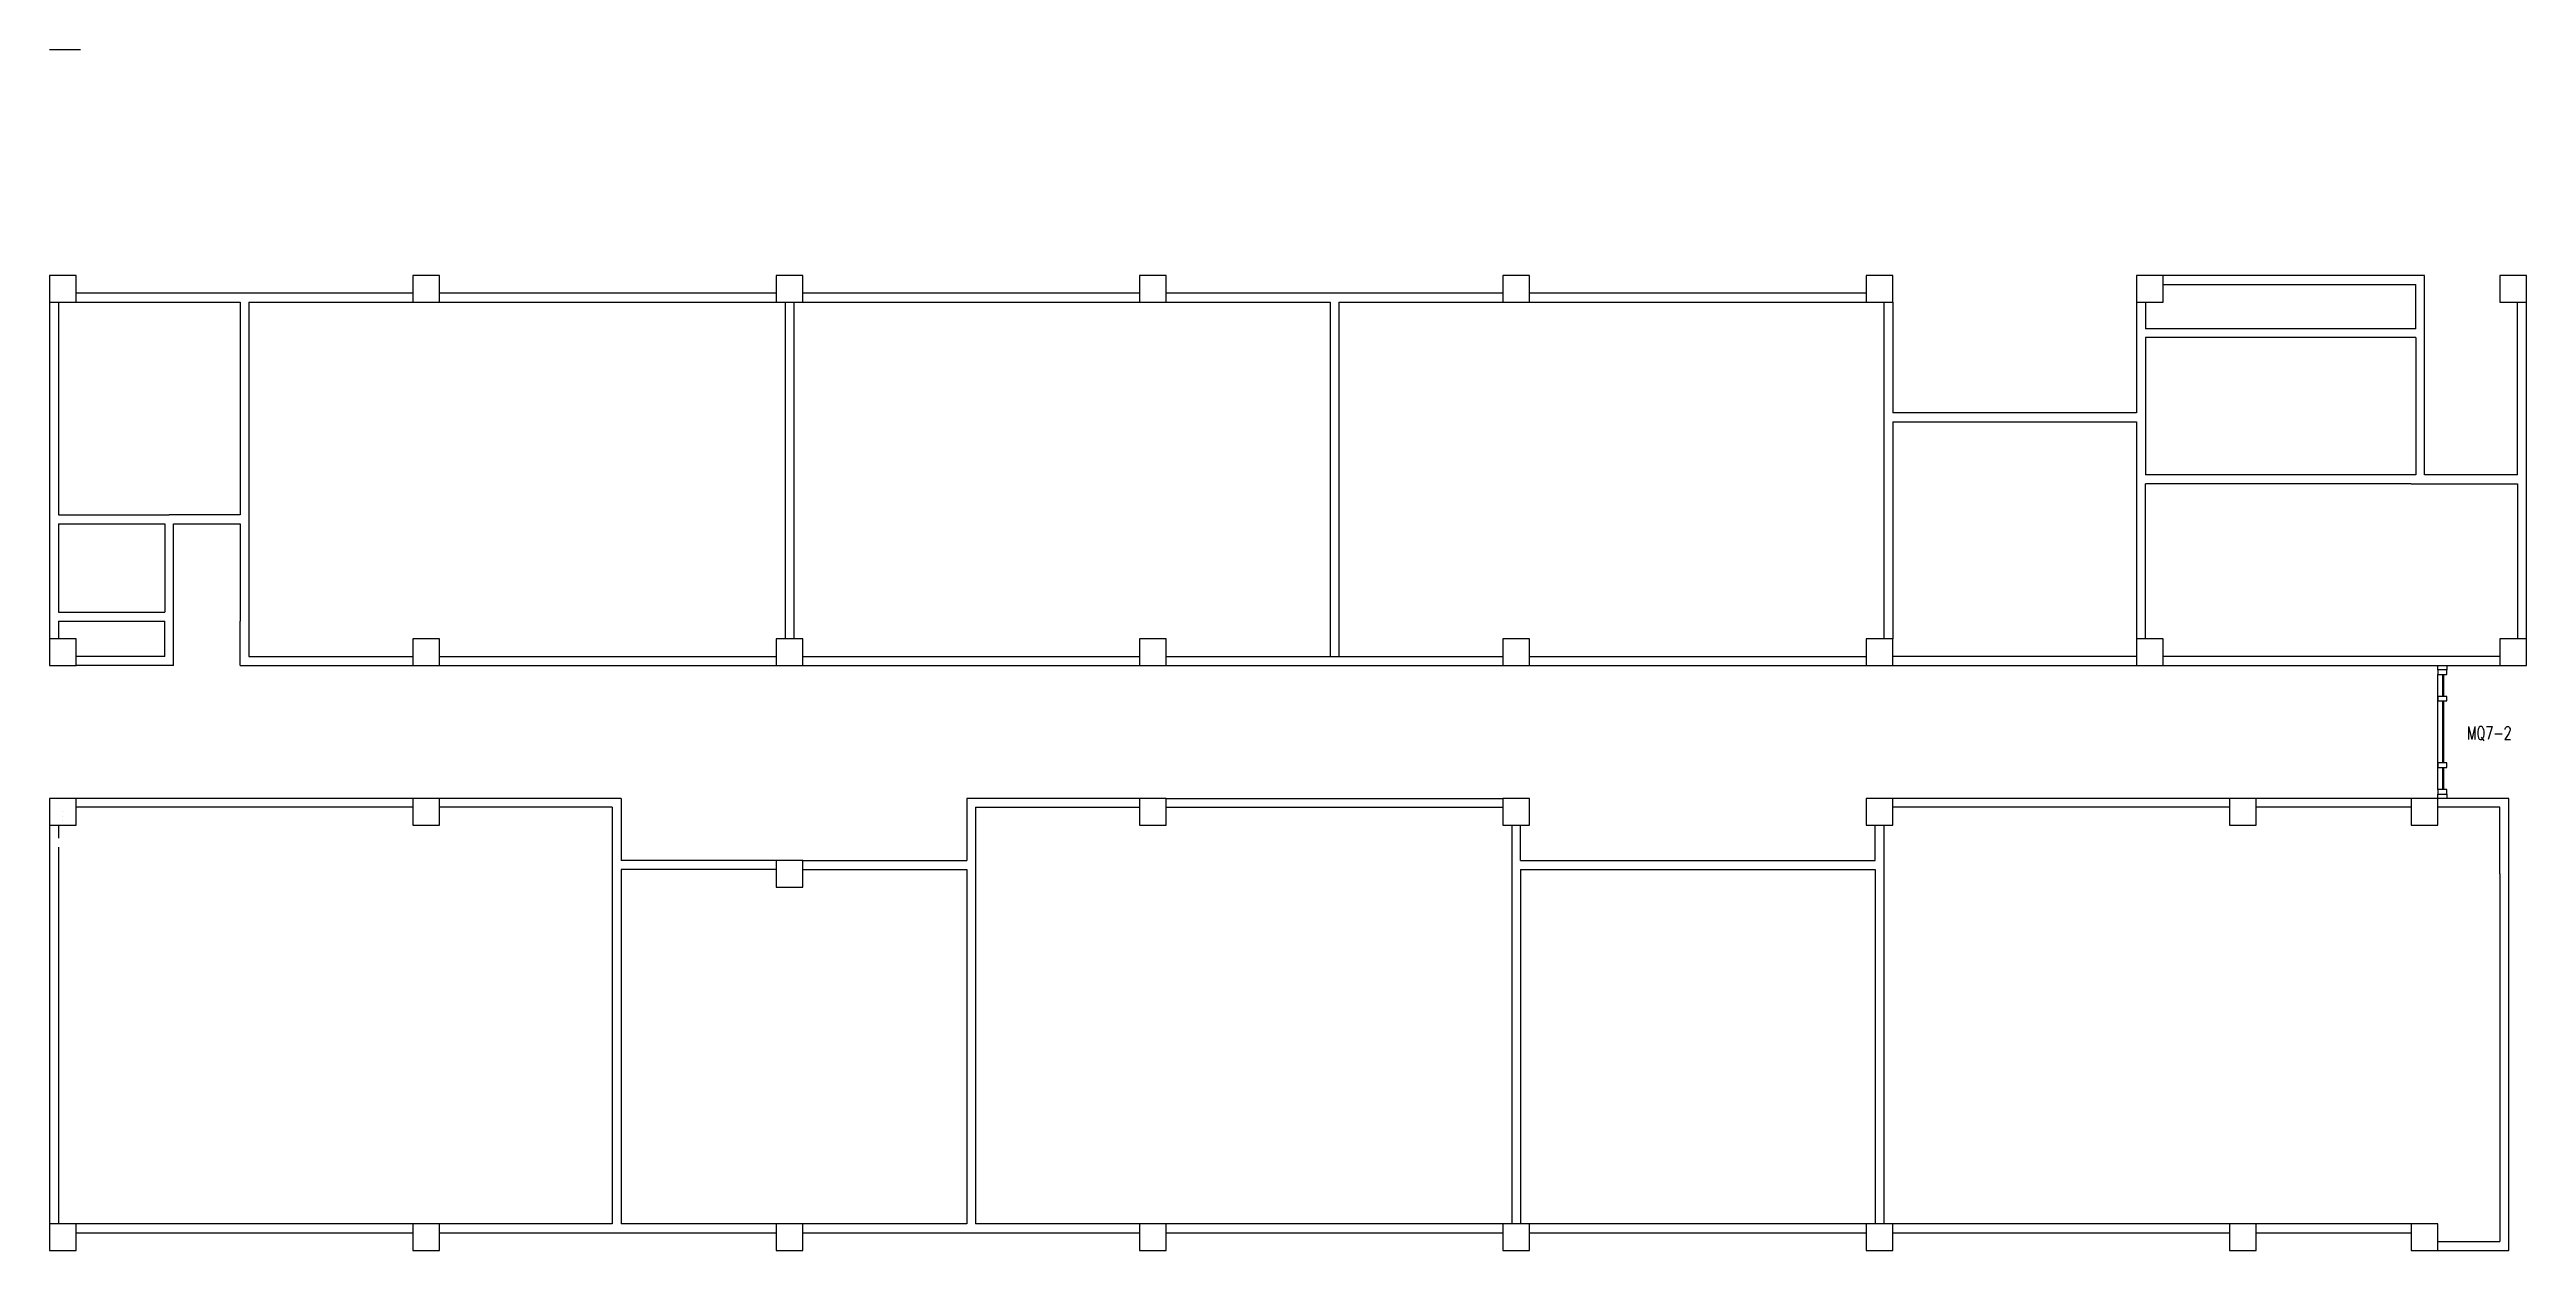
# Model space of a CAD drawing. Header units: millimetres. Extents: x 3962 to 59862, y 8090 to 35190.
import ezdxf

# ---------------------------------------------------------------- set-up
doc = ezdxf.new("R2010")
doc.units = ezdxf.units.MM
for name, color, linetype in [('0-PAVE', 156, 'Continuous'), ('3T_BAR', 7, 'Continuous'), ('COLUMN', 242, 'Continuous'), ('CURTWALL', 122, 'Continuous'), ('WALL', 152, 'Continuous'), ('WINDOW_TEXT', 7, 'Continuous')]:
    doc.layers.add(name, color=color, linetype=linetype)
doc.styles.add('_TCH_WINDOW', font='SIMPLEX', dxfattribs={"height": 3.5, "bigfont": 'GBCBIG'})

# ---------------------------------------------------------------- blocks, each defined once
blk = doc.blocks.new('_FZH')
blk.add_lwpolyline([(-0.5, -0.5), (0.5, -0.5), (0.5, 0.5), (-0.5, 0.5)], close=True)

msp = doc.modelspace()

# ---------------------------------------------------------------- linework, layer by layer
at = {"layer": '0-PAVE', "ltscale": 20}
msp.add_line((3962, 35190), (4662, 35190), dxfattribs=at)
at = {"layer": '3T_BAR'}
for p, q in [((57862, 21190), (57862, 21090)), ((58062, 21190), (57862, 21190)), ((57862, 21090), (58062, 21090)), ((58062, 21090), (58062, 21190)), ((57862, 20590), (57862, 20490)), ((58062, 20590), (57862, 20590)), ((57862, 20490), (58062, 20490)), ((58062, 20490), (58062, 20590)), ((57862, 19090), (57862, 18990)), ((58062, 19090), (57862, 19090)), ((58062, 18990), (58062, 19090)), ((57862, 18990), (58062, 18990)), ((57862, 18490), (57862, 18390)), ((58062, 18490), (57862, 18490)), ((58062, 18390), (58062, 18490)), ((57862, 18390), (58062, 18390))]:
    msp.add_line(p, q, dxfattribs=at)
at = {"layer": '3T_BAR', "ltscale": 20}
msp.add_line((57862, 18490), (57862, 21090), dxfattribs=at)
for points in [[(57862, 21290), (58062, 21290), (58062, 21190), (57862, 21190)], [(57862, 18390), (58062, 18390), (58062, 18290), (57862, 18290)]]:
    msp.add_lwpolyline(points, close=True, dxfattribs=at)
at = {"layer": 'CURTWALL'}
for p, q in [((57967, 21090), (57967, 20590)), ((57987, 21090), (57987, 20590)), ((57967, 20490), (57967, 19090)), ((57987, 20490), (57987, 19090)), ((57967, 18990), (57967, 18490)), ((57987, 18990), (57987, 18490))]:
    msp.add_line(p, q, dxfattribs=at)
at = {"layer": 'WALL'}
for p, q in [((8362, 29690), (4562, 29690)), ((12162, 29690), (8362, 29690)), ((20362, 29690), (12762, 29690)), ((28562, 29690), (20962, 29690)), ((32962, 29690), (29162, 29690)), ((36762, 29690), (32962, 29690)), ((44962, 29690), (37362, 29690)), ((57562, 30090), (51662, 30090)), ((51662, 29890), (57362, 29890)), ((57362, 28890), (57362, 29890)), ((57562, 28810), (57562, 30090)), ((3962, 29490), (3962, 24590)), ((4162, 29490), (4162, 24690)), ((4562, 29490), (8262, 29490)), ((8262, 29490), (8262, 24690)), ((8462, 29490), (12162, 29490)), ((8462, 29490), (8462, 24590)), ((12762, 29490), (20362, 29490)), ((20562, 29490), (20562, 21890)), ((20762, 29490), (20762, 21890)), ((20962, 29490), (28562, 29490)), ((29162, 29490), (32862, 29490)), ((32862, 29490), (32862, 21490)), ((33062, 29490), (33062, 21490)), ((33062, 29490), (36762, 29490)), ((37362, 29490), (44962, 29490)), ((45362, 29490), (45362, 26890)), ((45562, 29490), (45562, 26990)), ((51062, 29490), (51062, 28810)), ((51262, 29490), (51262, 28890)), ((59662, 25590), (59662, 29490)), ((59862, 25490), (59862, 29490)), ((51062, 28810), (51062, 26990)), ((57362, 28890), (51262, 28890)), ((57362, 28690), (51262, 28690)), ((51262, 28690), (51262, 26890)), ((57362, 28690), (57362, 25590)), ((57562, 25590), (57562, 28810)), ((45362, 26890), (45362, 25810)), ((45962, 26990), (45562, 26990)), ((51062, 26990), (45962, 26990)), ((51262, 26890), (51262, 25590)), ((45562, 26790), (45562, 21890)), ((45562, 26790), (51062, 26790)), ((51062, 26790), (51062, 25490)), ((45362, 25810), (45362, 23810)), ((51062, 25490), (51062, 21890)), ((57362, 25590), (51262, 25590)), ((51262, 21890), (51262, 25390)), ((57262, 25390), (51262, 25390)), ((57262, 25390), (59662, 25390)), ((59662, 25590), (57562, 25590)), ((59662, 25390), (59662, 21890)), ((59862, 21890), (59862, 25490)), ((4162, 24690), (6662, 24690)), ((8262, 24690), (6662, 24690)), ((3962, 24590), (3962, 22390)), ((4162, 24490), (6562, 24490)), ((4162, 24490), (4162, 22490)), ((6562, 24490), (6562, 22490)), ((6762, 24490), (8262, 24490)), ((6762, 22390), (6762, 24490)), ((8262, 24490), (8262, 22290)), ((8462, 24590), (8462, 21490)), ((45362, 23810), (45362, 23290)), ((45362, 23290), (45362, 21890)), ((3962, 22390), (3962, 21890)), ((4162, 22490), (6562, 22490)), ((6762, 21290), (6762, 22390)), ((4162, 22290), (6562, 22290)), ((4162, 22290), (4162, 21890)), ((6562, 21490), (6562, 22290)), ((8262, 21290), (8262, 22290)), ((6562, 21490), (4562, 21490)), ((6762, 21290), (4562, 21290)), ((8262, 21290), (12162, 21290)), ((8462, 21490), (12162, 21490)), ((12762, 21490), (20362, 21490)), ((12762, 21290), (20362, 21290)), ((20962, 21490), (28562, 21490)), ((20962, 21290), (28562, 21290)), ((29162, 21490), (36762, 21490)), ((29162, 21290), (36762, 21290)), ((37362, 21490), (44962, 21490)), ((37362, 21290), (44962, 21290)), ((51062, 21490), (45562, 21490)), ((45562, 21290), (51062, 21290)), ((59262, 21490), (51662, 21490)), ((51662, 21290), (59262, 21290)), ((4262, 17990), (4262, 17990)), ((4262, 17890), (4262, 17890)), ((12162, 18290), (4562, 18290)), ((12162, 18090), (4562, 18090)), ((16862, 18290), (12762, 18290)), ((16662, 18090), (12762, 18090)), ((16662, 18090), (16662, 16590)), ((16862, 18290), (16862, 16890)), ((28562, 18290), (24662, 18290)), ((24662, 18290), (24662, 16890)), ((24862, 18090), (28562, 18090)), ((24862, 18090), (24862, 8690)), ((29162, 18290), (36762, 18290)), ((29162, 18090), (36762, 18090)), ((53162, 18290), (45562, 18290)), ((53162, 18090), (45562, 18090)), ((57262, 18290), (53762, 18290)), ((57262, 18090), (53762, 18090)), ((59462, 18290), (57862, 18290)), ((59262, 18090), (57862, 18090)), ((59262, 16590), (59262, 18090)), ((59462, 16590), (59462, 18290)), ((3962, 17690), (3962, 17290)), ((4162, 17690), (4162, 17390)), ((4262, 17790), (4262, 17790)), ((36962, 17690), (36962, 16590)), ((37162, 16890), (37162, 17690)), ((45162, 16890), (45162, 17690)), ((45362, 17690), (45362, 16590)), ((3962, 17290), (3962, 8690)), ((4162, 17190), (4162, 8690)), ((20362, 16890), (16862, 16890)), ((20962, 16890), (24662, 16890)), ((37162, 16890), (45162, 16890)), ((16662, 16590), (16662, 8690)), ((16862, 16690), (16862, 8690)), ((20362, 16690), (16862, 16690)), ((20962, 16690), (24662, 16690)), ((24662, 16690), (24662, 8690)), ((36962, 16590), (36962, 8690)), ((37162, 16690), (37162, 8690)), ((37162, 16690), (45162, 16690)), ((45162, 16690), (45162, 8690)), ((45362, 16590), (45362, 8690)), ((59262, 16590), (59262, 8290)), ((59462, 8090), (59462, 16590)), ((12162, 8690), (4562, 8690)), ((4562, 8490), (12162, 8490)), ((16662, 8690), (12762, 8690)), ((12762, 8490), (16562, 8490)), ((16562, 8490), (20362, 8490)), ((20362, 8690), (16862, 8690)), ((24662, 8690), (20962, 8690)), ((20962, 8490), (24762, 8490)), ((24762, 8490), (28562, 8490)), ((28562, 8690), (24862, 8690)), ((36762, 8690), (29162, 8690)), ((29162, 8490), (36762, 8490)), ((44962, 8690), (37362, 8690)), ((37362, 8490), (44962, 8490)), ((53162, 8690), (45562, 8690)), ((45562, 8490), (53162, 8490)), ((57262, 8690), (53762, 8690)), ((53762, 8490), (57262, 8490)), ((57862, 8290), (59262, 8290)), ((57862, 8090), (59462, 8090))]:
    msp.add_line(p, q, dxfattribs=at)

# ---------------------------------------------------------------- block references
at = {"layer": 'COLUMN', "xscale": 600}
for p, yscale, zscale in [((4262, 29790), 600, 600), ((12462, 29790), 600, 600), ((20662, 29790), 600, 600), ((28862, 29790), 600, 600), ((37062, 29790), 600, 600), ((45262, 29790), 600, 600), ((4262, 21590), 600, 600), ((12462, 21590), 600, 600), ((20662, 21590), 600, 600), ((28862, 21590), 600, 600), ((37062, 21590), 600, 600), ((45262, 21590), 600, 600), ((4262, 17990), 600, 600), ((12462, 17990), 600, 600), ((28862, 17990), 600, 600), ((37062, 17990), 600, 600), ((45262, 17990), 600, 600), ((53462, 17990), 600, 600), ((57562, 17990), 600, 600), ((20662, 16590), 599.999999725027, 599.999999725027), ((4262, 8390), 600, 600), ((12462, 8390), 600, 600), ((20662, 8390), 600, 600), ((28862, 8390), 600, 600), ((37062, 8390), 600, 600), ((45262, 8390), 600, 600), ((53462, 8390), 600, 600), ((57562, 8390), 600, 600)]:
    msp.add_blockref('_FZH', p, dxfattribs=dict(at, yscale=yscale, zscale=zscale))
at = {"layer": 'COLUMN', "xscale": 600, "yscale": 600, "zscale": 600, "rotation": 90}
for p in [(51362, 29790), (59562, 29790), (51362, 21590), (59562, 21590)]:
    msp.add_blockref('_FZH', p, dxfattribs=at)

# ---------------------------------------------------------------- texts
at = {"layer": 'WINDOW_TEXT', "style": '_TCH_WINDOW', "width": 0.705882}
msp.add_text('MQ7-2', height=297.5, dxfattribs=at).set_placement((58519, 19617))

doc.saveas('drawing.dxf')
